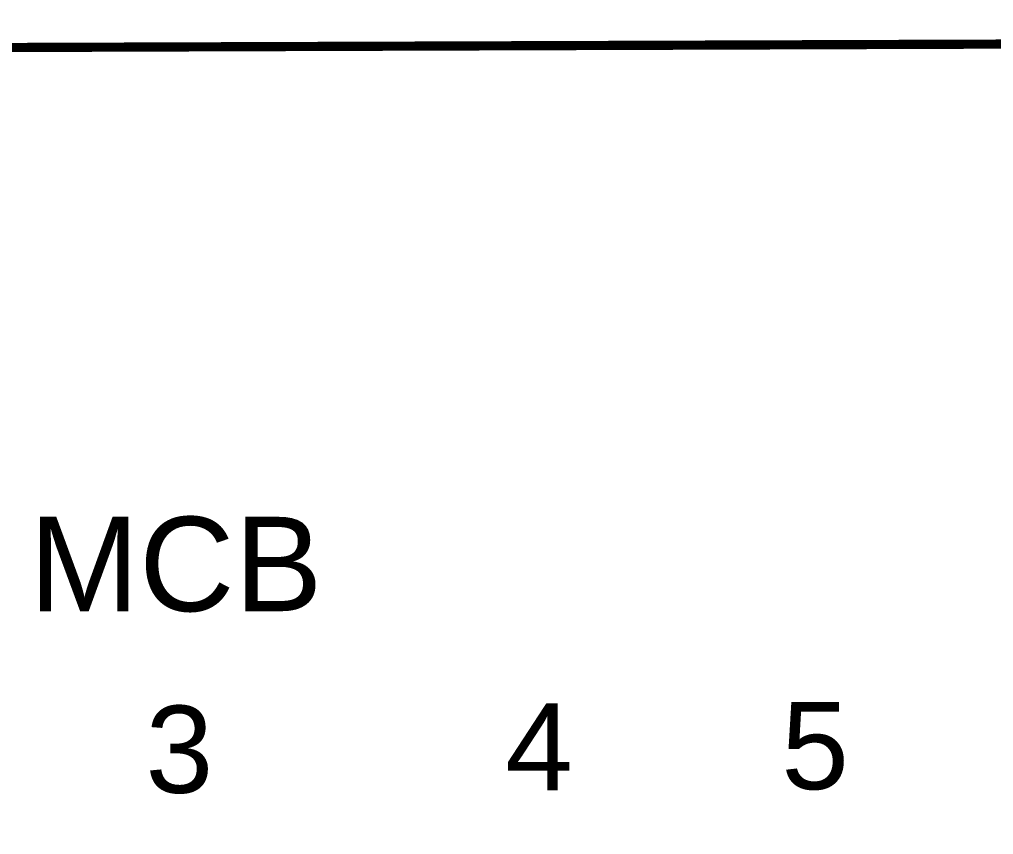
# Model space of a CAD drawing. Header units: millimetres. Extents: x 6 to 291, y 33 to 187.
# Drawn here: x 39.43 to 66.24, y 103.59 to 126.03 of the extents above; entities that cross this region are included whole.
import ezdxf

# ---------------------------------------------------------------- set-up
doc = ezdxf.new("R2010")
doc.units = ezdxf.units.MM
doc.layers.add('P', color=255, linetype='Continuous')
doc.layers.add('T', color=255, linetype='Continuous')
doc.styles.get("Standard").update_dxf_attribs({"font": 'arial.ttf'})

msp = doc.modelspace()

# ---------------------------------------------------------------- linework, layer by layer
at = {"layer": 'P', "const_width": 0.254}
msp.add_lwpolyline([(226.466, 80.186), (21.749, 79.481), (21.749, 125.201), (226.466, 125.906)], dxfattribs=at)

# ---------------------------------------------------------------- texts
at = {"layer": 'T', "attachment_point": 7}
for s, insert, char_height in [('{\\fArial|b0|i0|c0|p18;MCB}', (39.7, 109.7), 2.6), ('{\\fArial|b0|i0|c0|p18;3}', (42.9, 104.7), 2.4), ('{\\fArial|b0|i0|c0|p18;4}', (52.8, 104.8), 2.4), ('{\\fArial|b0|i0|c0|p18;5}', (60.4, 104.8), 2.4)]:
    msp.add_mtext(s, dxfattribs=dict(at, insert=insert, char_height=char_height))

doc.saveas('drawing.dxf')
